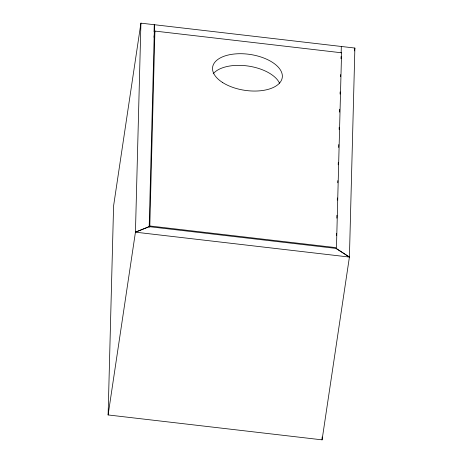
<?xml version="1.0" encoding="UTF-8"?>
<svg xmlns="http://www.w3.org/2000/svg" width="463" height="463" viewBox="0 0 463 463"><rect width="100%" height="100%" fill="white"/><g stroke="black" fill="none" stroke-linecap="round" stroke-linejoin="round"><path stroke-width="0.69" d="M108.116 414.952L113.585 205.931L140.92 23.15L354.884 48.048L349.415 257.069L322.08 439.85L108.116 414.952L135.445 232.171L140.92 23.15M154.069 31.785L154.254 24.701M154.486 24.73L149.196 226.667L135.445 232.171L349.415 257.069L336.173 248.423L149.103 226.656L135.445 232.171M149.809 225.979L154.914 31.073L341.567 52.788L336.462 247.693L149.809 225.979L149.607 227.345M322.08 439.85L322.155 436.968M336.37 235.47L336.427 233.306M336.827 218.16L336.902 215.272M337.295 200.126L337.353 197.961M337.753 182.81L337.805 180.645M338.221 164.776L338.279 162.611M338.679 147.465L338.754 144.578M339.147 129.426L339.205 127.267M339.605 112.115L339.68 109.227M340.074 94.082L340.131 91.917M340.525 76.765L340.583 74.601M341 58.732L341.057 56.567M341.15 52.961L341.324 46.468M153.994 37.231L154.399 34.493M154.706 32.439L154.914 31.073M354.461 50.901L354.884 48.048M336.034 248.457L349.415 257.069M213.194 73.796A35.2 18.132 8.5 0 1 247.89 66.006A35.2 18.132 8.5 0 1 279.548 83.224M222.419 82.402A35.2 18.132 8.5 0 0 281.041 81.025A35.2 18.132 8.5 0 0 238.867 53.725A35.2 18.132 8.5 0 0 222.419 82.402"/></g></svg>
